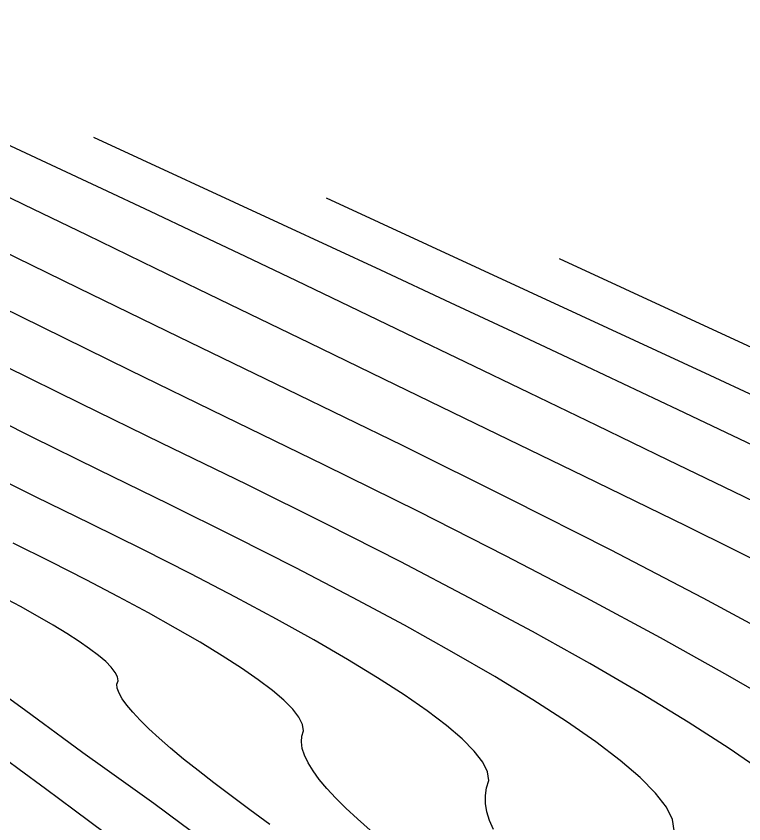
# Model space of a CAD drawing. Header units: inches. Extents: x 1412622.3 to 1412714.6, y 4931530.8 to 4931588.5.
# Drawn here: x 1412649.15 to 1412662.81, y 4931569.2 to 4931584.37 of the extents above; entities that cross this region are included whole.
import ezdxf

# ---------------------------------------------------------------- set-up
doc = ezdxf.new("R2010")
doc.units = ezdxf.units.IN
doc.header["$MEASUREMENT"] = 0

msp = doc.modelspace()

# ---------------------------------------------------------------- linework, layer by layer
for points in [[(1412663.532, 4931573.893), (1412661.73, 4931574.792), (1412659.802, 4931575.73), (1412657.981, 4931576.615), (1412656.266, 4931577.448), (1412654.659, 4931578.229), (1412653.158, 4931578.957), (1412651.764, 4931579.634), (1412650.477, 4931580.257), (1412649.297, 4931580.829), (1412648.224, 4931581.348), (1412647.244, 4931581.821), (1412646.358, 4931582.249), (1412645.565, 4931582.63), (1412644.865, 4931582.965), (1412644.218, 4931583.273), (1412643.623, 4931583.554), (1412642.958, 4931583.864), (1412641.855, 4931584.374)], [(1412664.292, 4931574.624), (1412662.803, 4931575.347), (1412661.387, 4931576.033), (1412660.045, 4931576.683), (1412658.777, 4931577.296), (1412657.582, 4931577.873), (1412656.46, 4931578.414), (1412655.412, 4931578.918), (1412654.409, 4931579.399), (1412653.451, 4931579.857), (1412652.537, 4931580.292), (1412651.669, 4931580.703), (1412650.759, 4931581.131), (1412649.807, 4931581.576), (1412648.555, 4931582.158), (1412646.228, 4931583.234)], [(1412663.624, 4931575.999), (1412662.601, 4931576.488), (1412661.574, 4931576.977), (1412660.544, 4931577.465), (1412659.51, 4931577.953), (1412658.472, 4931578.441), (1412657.299, 4931578.99), (1412655.991, 4931579.599), (1412654.153, 4931580.451), (1412650.601, 4931582.095)], [(1412683.762, 4931566.653), (1412683.156, 4931567.136), (1412682.476, 4931567.624), (1412681.721, 4931568.117), (1412680.893, 4931568.614), (1412679.989, 4931569.116), (1412679.012, 4931569.623), (1412677.96, 4931570.134), (1412676.915, 4931570.641), (1412675.877, 4931571.143), (1412674.845, 4931571.641), (1412673.821, 4931572.133), (1412672.803, 4931572.622), (1412671.791, 4931573.105), (1412670.787, 4931573.584), (1412669.789, 4931574.058), (1412668.739, 4931574.554), (1412667.637, 4931575.073), (1412666.483, 4931575.615), (1412665.276, 4931576.18), (1412663.84, 4931576.848), (1412662.175, 4931577.622), (1412659.751, 4931578.745), (1412654.973, 4931580.955)], [(1412663.644, 4931572.577), (1412662.044, 4931573.437), (1412660.303, 4931574.346), (1412658.422, 4931575.302), (1412656.4, 4931576.306), (1412654.236, 4931577.358), (1412652.208, 4931578.345), (1412650.315, 4931579.266), (1412648.556, 4931580.122)], [(1412684.013, 4931568.269), (1412683.227, 4931568.65), (1412682.414, 4931569.042), (1412681.574, 4931569.445), (1412680.708, 4931569.859), (1412679.815, 4931570.284), (1412678.896, 4931570.721), (1412677.95, 4931571.168), (1412676.977, 4931571.627), (1412675.904, 4931572.132), (1412674.73, 4931572.682), (1412673.455, 4931573.277), (1412672.08, 4931573.918), (1412670.381, 4931574.707), (1412668.36, 4931575.644), (1412665.348, 4931577.039), (1412659.346, 4931579.815)], [(1412663.657, 4931571.321), (1412662.51, 4931571.987), (1412661.241, 4931572.694), (1412659.849, 4931573.443), (1412658.334, 4931574.233), (1412656.697, 4931575.065), (1412654.937, 4931575.939), (1412653.055, 4931576.854), (1412651.286, 4931577.718), (1412649.631, 4931578.529), (1412648.09, 4931579.289)], [(1412663.195, 4931570.156), (1412662.532, 4931570.616), (1412661.765, 4931571.112), (1412660.893, 4931571.643), (1412659.918, 4931572.209), (1412658.838, 4931572.811), (1412657.653, 4931573.448), (1412656.365, 4931574.121), (1412654.972, 4931574.829), (1412653.475, 4931575.572), (1412651.874, 4931576.351), (1412650.365, 4931577.091), (1412648.948, 4931577.793)], [(1412661.501, 4931569.075), (1412661.471, 4931569.279), (1412661.354, 4931569.513), (1412661.151, 4931569.776), (1412660.863, 4931570.068), (1412660.488, 4931570.389), (1412660.027, 4931570.739), (1412659.481, 4931571.119), (1412658.848, 4931571.527), (1412658.13, 4931571.965), (1412657.325, 4931572.432), (1412656.435, 4931572.929), (1412655.458, 4931573.454), (1412654.396, 4931574.008), (1412653.247, 4931574.592), (1412652.013, 4931575.205), (1412650.692, 4931575.847), (1412649.443, 4931576.464), (1412648.265, 4931577.056)], [(1412658.106, 4931569.094), (1412658.034, 4931569.262), (1412657.985, 4931569.424), (1412657.959, 4931569.58), (1412657.956, 4931569.73), (1412657.977, 4931569.874), (1412658.02, 4931570.012), (1412657.996, 4931570.173), (1412657.904, 4931570.357), (1412657.745, 4931570.564), (1412657.517, 4931570.794), (1412657.222, 4931571.047), (1412656.86, 4931571.322), (1412656.429, 4931571.621), (1412655.932, 4931571.943), (1412655.366, 4931572.288), (1412654.732, 4931572.655), (1412654.031, 4931573.046), (1412653.263, 4931573.459), (1412652.426, 4931573.896), (1412651.522, 4931574.356), (1412650.55, 4931574.838), (1412649.511, 4931575.343), (1412648.522, 4931575.836)], [(1412655.793, 4931569.081), (1412655.552, 4931569.291), (1412655.336, 4931569.492), (1412655.145, 4931569.683), (1412654.979, 4931569.863), (1412654.837, 4931570.034), (1412654.72, 4931570.195), (1412654.628, 4931570.346), (1412654.561, 4931570.486), (1412654.518, 4931570.617), (1412654.5, 4931570.738), (1412654.507, 4931570.848), (1412654.539, 4931570.949), (1412654.521, 4931571.067), (1412654.454, 4931571.201), (1412654.338, 4931571.352), (1412654.172, 4931571.52), (1412653.957, 4931571.704), (1412653.692, 4931571.905), (1412653.378, 4931572.124), (1412653.015, 4931572.358), (1412652.602, 4931572.61), (1412652.14, 4931572.878), (1412651.628, 4931573.163), (1412651.067, 4931573.465), (1412650.457, 4931573.784), (1412649.797, 4931574.119), (1412649.088, 4931574.471)], [(1412653.907, 4931569.189), (1412653.531, 4931569.462), (1412653.181, 4931569.722), (1412652.858, 4931569.968), (1412652.561, 4931570.2), (1412652.29, 4931570.417), (1412652.046, 4931570.621), (1412651.829, 4931570.811), (1412651.637, 4931570.986), (1412651.473, 4931571.148), (1412651.334, 4931571.296), (1412651.222, 4931571.429), (1412651.137, 4931571.549), (1412651.077, 4931571.654), (1412651.044, 4931571.746), (1412651.038, 4931571.823), (1412651.058, 4931571.887), (1412651.047, 4931571.961), (1412651.005, 4931572.045), (1412650.931, 4931572.14), (1412650.827, 4931572.246), (1412650.691, 4931572.362), (1412650.525, 4931572.489), (1412650.327, 4931572.626), (1412650.098, 4931572.774), (1412649.838, 4931572.932), (1412649.547, 4931573.101), (1412649.225, 4931573.281), (1412648.872, 4931573.471)], [(1412652.797, 4931568.792), (1412652.244, 4931569.201), (1412651.729, 4931569.578), (1412651.251, 4931569.924), (1412650.81, 4931570.239), (1412650.398, 4931570.536), (1412650.013, 4931570.815), (1412649.657, 4931571.076), (1412649.329, 4931571.319), (1412649.029, 4931571.544)], [(1412650.822, 4931569.019), (1412650.237, 4931569.457), (1412649.698, 4931569.857), (1412649.204, 4931570.22), (1412648.755, 4931570.545)]]:
    msp.add_lwpolyline(points)

doc.saveas('drawing.dxf')
